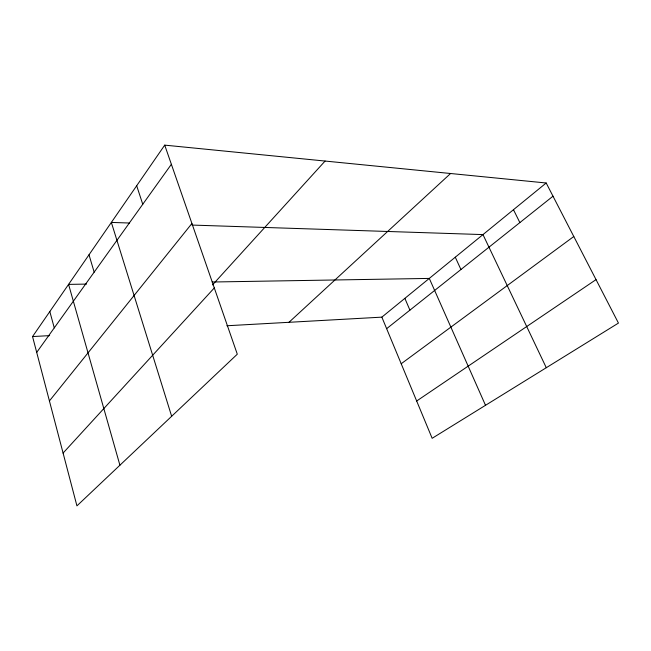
<?xml version="1.0" encoding="UTF-8"?>
<svg xmlns="http://www.w3.org/2000/svg" width="651" height="651" viewBox="0 0 651 651"><rect width="100%" height="100%" fill="white"/><g stroke="black" fill="none" stroke-linecap="round" stroke-linejoin="round"><path stroke-width="0.98" d="M164.719 145.132L237.298 354.193L76.932 505.868L32.55 336.567L164.719 145.132L546.189 182.996L618.45 323.083L432.15 438.302L381.852 317.143L226.874 325.76M36.7 352.411L171.376 164.296M49.419 400.935L191.923 223.48M212.527 284.902L325.093 161.049M63.082 453.063L214.301 287.945M288.963 322.31L450.582 173.508M381.852 317.143L546.189 182.996M386.645 328.674L553 196.203M401.203 363.746L573.791 236.508M416.664 401.008L596.031 279.621M32.55 336.567L49.639 335.623M86.542 284.088L68.575 284.389L119.914 465.213M212.202 282.013L429.302 278.416L485.508 405.304M129.59 223.024L111.362 222.422L171.652 416.274M192.037 225.067L482.977 234.596L546.287 367.709M513.476 209.703L519.856 222.593M455.285 257.202L460.932 269.522M404.865 298.353L409.918 310.145M136.686 185.738L142.756 204.259M89.008 254.793L94.159 272.151M49.826 311.552L54.269 327.876"/></g></svg>
